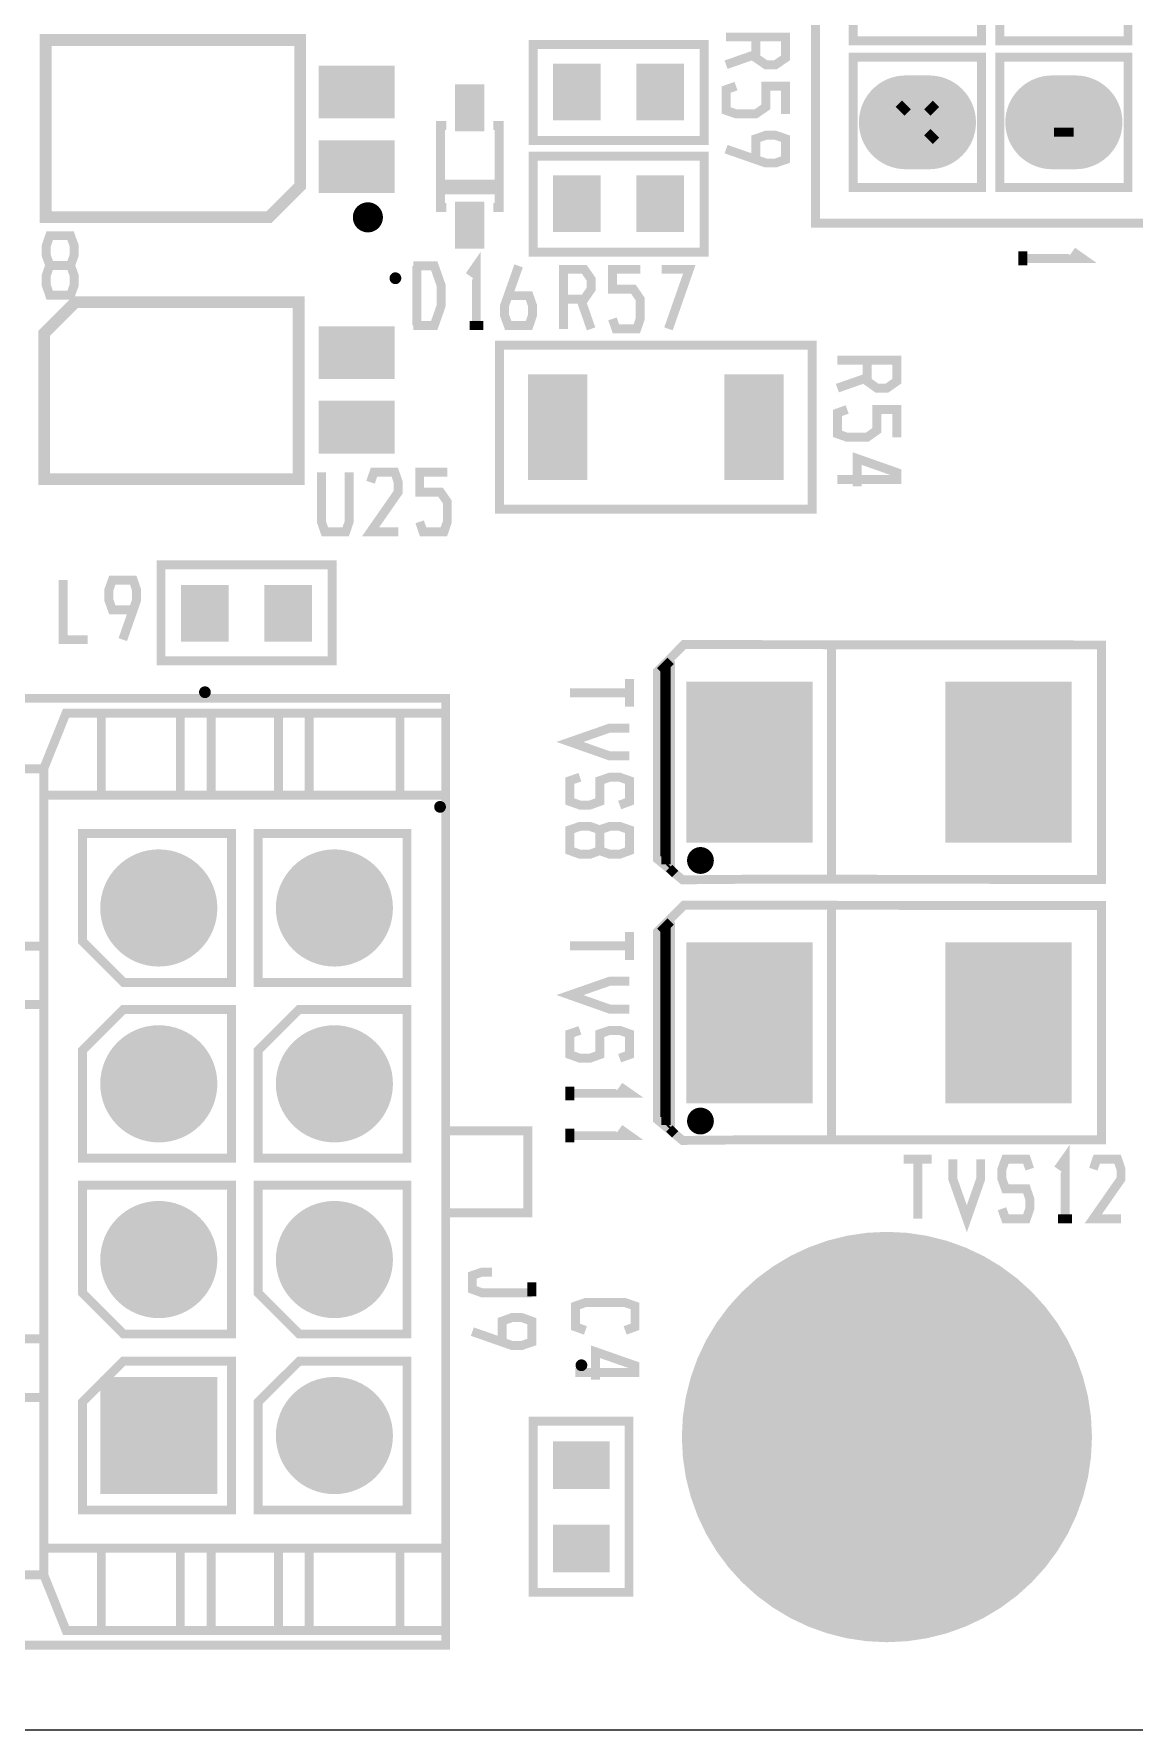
# Model space of a CAD drawing. Extents: x 0 to 115, y 0 to 65.
# Drawn here: x 48.44 to 67.22, y 0 to 28.93 of the extents above; entities that cross this region are included whole.
import ezdxf

# ---------------------------------------------------------------- set-up
doc = ezdxf.new("R2010")
doc.units = 0
doc.header["$MEASUREMENT"] = 0
doc.layers.get('0').update_dxf_attribs({"linetype": 'CONTINUOUS'})
for name, color, linetype in [('22-305-0_DRD', 7, 'CONTINUOUS'), ('22-305-0_SMT', 254, 'CONTINUOUS'), ('22-305-0_SST', 1, 'CONTINUOUS'), ('THRUHOLE_TAP', 12, 'CONTINUOUS')]:
    doc.layers.add(name, color=color, linetype=linetype)

# ---------------------------------------------------------------- blocks, each defined once
blk = doc.blocks.new('RECTANGLE_1')
blk.add_solid([(0.4826, 0.4064), (0.4826, -0.4064), (-0.4826, 0.4064), (-0.4826, -0.4064)])
blk = doc.blocks.new('RECTANGLE_2')
blk.add_solid([(0.4064, 0.4826), (0.4064, -0.4826), (-0.4064, 0.4826), (-0.4064, -0.4826)])
blk = doc.blocks.new('RECTANGLE_5')
blk.add_solid([(0.25019, 0.40005), (0.25019, -0.40005), (-0.25019, 0.40005), (-0.25019, -0.40005)])
blk = doc.blocks.new('ROUND_8')
at = {"const_width": 3.50012}
blk.add_lwpolyline([(-1.75006, 0, 1), (1.75006, 0, 1)], format="xyb", close=True, dxfattribs=at)
blk = doc.blocks.new('OBLONG_16')
at = {"const_width": 1.6002}
blk.add_lwpolyline([(0.19939, 0), (-0.19939, 0)], dxfattribs=at)
at = {"const_width": 0.8001}
for points in [[(-0.59944, 0, 1), (0.20066, 0, 1)], [(-0.20066, 0, 1), (0.59944, 0, 1)]]:
    blk.add_lwpolyline(points, format="xyb", close=True, dxfattribs=at)
blk = doc.blocks.new('ROUND_21')
at = {"const_width": 0.99949}
blk.add_lwpolyline([(-0.499744, 0, 1), (0.499744, 0, 1)], format="xyb", close=True, dxfattribs=at)
blk = doc.blocks.new('SQUARE_25')
blk.add_solid([(0.99949, 0.99949), (0.99949, -0.99949), (-0.99949, 0.99949), (-0.99949, -0.99949)])
blk = doc.blocks.new('RECTANGLE_28')
blk.add_solid([(0.508, 0.9017), (0.508, -0.9017), (-0.508, 0.9017), (-0.508, -0.9017)])
blk = doc.blocks.new('RECTANGLE_29')
blk.add_solid([(1.0795, 1.3716), (1.0795, -1.3716), (-1.0795, 1.3716), (-1.0795, -1.3716)])
blk = doc.blocks.new('RECTANGLE_31')
blk.add_solid([(0.65024, 0.44958), (0.65024, -0.44958), (-0.65024, 0.44958), (-0.65024, -0.44958)])
blk = doc.blocks.new('ROUND_53')
at = {"const_width": 0.10033}
blk.add_lwpolyline([(-0.050164, 0, 1), (0.050164, 0, 1)], format="xyb", close=True, dxfattribs=at)
blk = doc.blocks.new('ROUND_11')
at = {"const_width": 0.59944}
blk.add_lwpolyline([(-0.29972, 0, 1), (0.29972, 0, 1)], format="xyb", close=True, dxfattribs=at)
blk = doc.blocks.new('ROUND_23')
at = {"const_width": 1.75006}
blk.add_lwpolyline([(-0.87503, 0, 1), (0.87503, 0, 1)], format="xyb", close=True, dxfattribs=at)
blk = doc.blocks.new('ROUND_22')
at = {"const_width": 0.54991}
blk.add_lwpolyline([(-0.274954, 0, 1), (0.274954, 0, 1)], format="xyb", close=True, dxfattribs=at)

msp = doc.modelspace()

# ---------------------------------------------------------------- linework, layer by layer
at = {"layer": '22-305-0_DRD'}
msp.add_line((115.16614, 0), (3.175, 0), dxfattribs=at)
at = {"layer": '22-305-0_SST'}
for points, const_width in [([(68.59016, 32.72536), (68.59016, 32.32404), (67.75958, 32.32404), (67.75958, 25.7048), (61.78042, 25.7048), (61.78042, 44.1452), (67.75958, 44.1452), (67.75958, 37.52596), (68.59016, 37.52596), (68.59016, 37.12464), (69.76872, 37.12464), (69.76872, 32.72536), (68.59016, 32.72536), (67.11442, 32.72536), (67.11442, 33.53562)], 0.1524), ([(62.42558, 31.03372), (62.42558, 28.81376), (64.61506, 28.81376), (64.61506, 31.03372), (62.42558, 31.03372)], 0.1524), ([(67.11442, 31.03372), (64.92494, 31.03372), (64.92494, 28.81376), (67.11442, 28.81376), (67.11442, 31.03372)], 0.1524), ([(60.76188, 28.8798), (60.76188, 28.5242), (60.93206, 28.40736), (61.0997, 28.40736), (61.26988, 28.5242), (61.26988, 28.8798), (60.25388, 28.8798)], 0.1524), ([(52.451, 25.8064), (48.641, 25.8064), (48.641, 28.829), (52.9844, 28.829), (52.9844, 26.3398), (52.451, 25.8064)], 0.20066), ([(56.9595, 27.1145), (59.8805, 27.1145), (59.8805, 28.7528), (56.9595, 28.7528), (56.9595, 27.1145)], 0.1524), ([(60.76188, 28.58516), (60.25388, 28.40736)], 0.1524), ([(62.42558, 28.53436), (62.42558, 26.3144), (64.61506, 26.3144), (64.61506, 28.53436), (62.42558, 28.53436)], 0.1524), ([(67.11442, 28.53436), (64.92494, 28.53436), (64.92494, 26.3144), (67.11442, 26.3144), (67.11442, 28.53436)], 0.1524), ([(60.42406, 28.0416), (60.25388, 27.98318), (60.25388, 27.62758), (60.42406, 27.56916), (60.76188, 27.56916), (60.93206, 27.686), (60.93206, 28.0416), (61.26988, 28.0416), (61.26988, 27.56916)], 0.1524), ([(63.20282, 27.10688), (63.83782, 27.10688), (63.83782, 27.74188), (63.20282, 27.74188), (63.20282, 27.10688), (63.35268, 27.25674), (63.68796, 27.25674), (63.68796, 27.59202), (63.35268, 27.59202), (63.35268, 27.25674)], 0.1524), ([(63.20282, 27.74188), (63.35268, 27.59202)], 0.1524), ([(63.83782, 27.74188), (63.68796, 27.59202)], 0.1524), ([(66.18732, 27.59202), (66.33718, 27.74188), (66.33718, 27.10688), (66.18732, 27.25674), (66.18732, 27.59202), (65.85204, 27.59202), (65.70218, 27.74188), (65.70218, 27.10688), (65.85204, 27.25674), (65.85204, 27.59202)], 0.1524), ([(65.70218, 27.74188), (66.33718, 27.74188)], 0.1524), ([(55.48122, 27.3685), (55.37962, 27.3685), (55.37962, 25.9715), (55.48122, 25.9715)], 0.1524), ([(56.27878, 25.9715), (56.38038, 25.9715), (56.38038, 27.3685), (56.27878, 27.3685)], 0.1524), ([(60.76188, 26.78938), (60.76188, 27.14498), (60.93206, 27.2034), (61.0997, 27.2034), (61.26988, 27.14498), (61.26988, 26.78938), (61.0997, 26.73096), (60.93206, 26.73096), (60.25388, 26.96718)], 0.1524), ([(63.83782, 27.10688), (63.68796, 27.25674)], 0.1524), ([(66.18732, 27.25674), (65.85204, 27.25674)], 0.1524), ([(56.9595, 25.2095), (59.8805, 25.2095), (59.8805, 26.8478), (56.9595, 26.8478), (56.9595, 25.2095)], 0.1524), ([(65.70218, 27.10688), (66.33718, 27.10688)], 0.1524), ([(55.37962, 26.27122), (55.37962, 26.37028), (56.38038, 26.37028), (56.38038, 26.27122), (55.37962, 26.27122)], 0.1524), ([(54.06136, 25.96642), (54.06136, 25.6413)], 0.1524), ([(54.19852, 25.97404), (54.19852, 25.63368)], 0.1524), ([(54.31028, 25.86228), (53.96992, 25.86228)], 0.1524), ([(54.30266, 25.72512), (53.97754, 25.72512)], 0.1524), ([(49.06518, 24.98344), (49.12614, 25.15362), (49.12614, 25.32126), (49.06518, 25.49144), (48.70958, 25.49144), (48.65116, 25.32126), (48.65116, 25.15362), (48.70958, 24.98344), (49.06518, 24.98344), (49.12614, 24.81326), (49.12614, 24.64562), (49.06518, 24.47544), (48.70958, 24.47544), (48.65116, 24.64562), (48.65116, 24.81326), (48.70958, 24.98344)], 0.1524), ([(55.99176, 23.95982), (55.99176, 24.97582), (55.87492, 24.80818)], 0.1524), ([(65.32118, 24.98598), (65.32118, 25.2222)], 0.1524), ([(65.32118, 25.10282), (66.33718, 25.10282), (66.167, 25.2222)], 0.1524), ([(54.91734, 23.95982), (55.27294, 23.95982), (55.39232, 24.30018), (55.39232, 24.638), (55.27294, 24.97582), (54.91734, 24.97582)], 0.1524), ([(54.97576, 23.95982), (54.97576, 24.97582)], 0.1524), ([(56.53532, 24.46782), (56.89092, 24.46782), (56.94934, 24.30018), (56.94934, 24.13), (56.89092, 23.95982), (56.53532, 23.95982), (56.47436, 24.13), (56.47436, 24.30018), (56.71312, 24.97582)], 0.1524), ([(57.47766, 24.4094), (57.83326, 24.4094), (57.9501, 24.57958), (57.9501, 24.74976), (57.83326, 24.9174), (57.47766, 24.9174), (57.47766, 23.9014)], 0.1524), ([(58.31586, 24.07158), (58.37428, 23.9014), (58.72988, 23.9014), (58.7883, 24.07158), (58.7883, 24.4094), (58.67146, 24.57958), (58.31586, 24.57958), (58.31586, 24.9174), (58.7883, 24.9174)], 0.1524), ([(59.2709, 23.9014), (59.6265, 24.9174), (59.15406, 24.9174)], 0.1524), ([(49.149, 24.3586), (52.959, 24.3586), (52.959, 21.336), (48.6156, 21.336), (48.6156, 23.8252), (49.149, 24.3586)], 0.20066), ([(57.7723, 24.4094), (57.9501, 23.9014)], 0.1524), ([(56.11114, 23.95982), (55.87492, 23.95982)], 0.1524), ([(56.388, 20.828), (56.388, 23.622), (61.722, 23.622), (61.722, 20.828), (56.388, 20.828)], 0.1524), ([(62.6618, 23.36546), (62.6618, 23.00986), (62.82944, 22.89048), (62.99962, 22.89048), (63.1698, 23.00986), (63.1698, 23.36546), (62.1538, 23.36546)], 0.1524), ([(62.6618, 23.06828), (62.1538, 22.89048)], 0.1524), ([(62.32144, 22.52726), (62.1538, 22.4663), (62.1538, 22.1107), (62.32144, 22.05228), (62.6618, 22.05228), (62.82944, 22.17166), (62.82944, 22.52726), (63.1698, 22.52726), (63.1698, 22.05228)], 0.1524), ([(62.49162, 21.21408), (62.49162, 21.68906), (63.1698, 21.4503), (63.1698, 21.33346), (62.1538, 21.33346)], 0.1524), ([(53.82006, 21.45538), (53.82006, 20.60956), (53.76164, 20.43938), (53.40604, 20.43938), (53.34762, 20.60956), (53.34762, 21.45538)], 0.1524), ([(54.65826, 20.43938), (54.18582, 20.43938), (54.65826, 21.11756), (54.65826, 21.2852), (54.59984, 21.45538), (54.24424, 21.45538), (54.18582, 21.2852)], 0.1524), ([(55.02402, 20.60956), (55.08244, 20.43938), (55.43804, 20.43938), (55.49646, 20.60956), (55.49646, 20.94738), (55.37962, 21.11756), (55.02402, 21.11756), (55.02402, 21.45538), (55.49646, 21.45538)], 0.1524), ([(49.35474, 18.60042), (48.94072, 18.60042), (48.94072, 19.61642)], 0.1524), ([(50.13452, 19.10842), (49.77892, 19.10842), (49.71796, 19.27606), (49.71796, 19.44624), (49.77892, 19.61642), (50.13452, 19.61642), (50.19294, 19.44624), (50.19294, 19.27606), (49.95672, 18.60042)], 0.1524), ([(53.5305, 19.8755), (50.6095, 19.8755), (50.6095, 18.2372), (53.5305, 18.2372), (53.5305, 19.8755)], 0.1524), ([(60.67044, 14.51356), (65.024, 14.51102), (66.6623, 14.51102), (66.6623, 18.50898), (59.5376, 18.5166), (59.0804, 18.0594), (59.0804, 14.859), (59.5122, 14.5034), (60.67044, 14.51356)], 0.1524), ([(62.0522, 14.5542), (62.0522, 18.4912)], 0.1524), ([(59.309, 18.2372), (59.1312, 18.0594)], 0.1524), ([(59.2328, 18.161), (59.2328, 14.77518)], 0.1524), ([(59.309, 18.2372), (59.309, 14.732)], 0.1524), ([(58.60542, 17.45488), (58.60542, 17.92986)], 0.1524), ([(59.1312, 18.0594), (59.1312, 14.859), (59.2836, 14.732), (59.3344, 14.6558), (59.3852, 14.605)], 0.1524), ([(59.309, 17.99844), (59.1312, 17.99844)], 0.1524), ([(59.309, 18.1356), (59.2074, 18.1356)], 0.1524), ([(48.61052, 16.39824), (48.09998, 16.39824), (48.09998, 17.59966), (55.46852, 17.59966), (55.46852, 17.3482)], 0.1524), ([(57.58942, 17.69364), (58.60542, 17.69364)], 0.1524), ([(59.309, 17.86128), (59.1312, 17.86128)], 0.1524), ([(59.309, 17.72412), (59.1312, 17.72412)], 0.1524), ([(59.309, 17.58696), (59.1312, 17.58696)], 0.1524), ([(49.59096, 15.94866), (48.61052, 15.94866), (48.61052, 16.39824), (48.61052, 16.4084), (48.98898, 17.3482), (49.59096, 17.3482), (49.59096, 15.94866), (54.68874, 15.94866), (54.68874, 17.3482), (53.13934, 17.3482), (53.13934, 15.94866)], 0.1524), ([(49.59096, 17.3482), (50.9397, 17.3482), (51.46548, 17.3482), (51.46548, 15.94866)], 0.1524), ([(50.9397, 15.94866), (50.9397, 17.3482)], 0.1524), ([(51.46548, 17.3482), (52.61356, 17.3482), (52.61356, 15.94866)], 0.1524), ([(52.61356, 17.3482), (53.13934, 17.3482)], 0.1524), ([(54.68874, 15.94866), (55.46852, 15.94866), (55.46852, 17.3482), (54.68874, 17.3482)], 0.1524), ([(59.309, 17.4498), (59.1312, 17.4498)], 0.1524), ([(59.309, 17.31264), (59.1312, 17.31264)], 0.1524), ([(58.60542, 16.61668), (58.2676, 16.61668), (57.58942, 16.85544), (58.2676, 17.09166), (58.60542, 17.09166)], 0.1524), ([(59.309, 17.17548), (59.1312, 17.17548)], 0.1524), ([(59.309, 17.03832), (59.1312, 17.03832)], 0.1524), ([(59.309, 16.90116), (59.1312, 16.90116)], 0.1524), ([(59.309, 16.764), (59.1312, 16.764)], 0.1524), ([(59.309, 16.62684), (59.1312, 16.62684)], 0.1524), ([(59.309, 16.48968), (59.1312, 16.48968)], 0.1524), ([(58.43778, 15.77848), (58.60542, 15.83944), (58.60542, 16.19504), (58.43778, 16.25346), (58.2676, 16.25346), (58.09742, 16.19504), (58.09742, 15.83944), (57.92978, 15.77848), (57.7596, 15.77848), (57.58942, 15.83944), (57.58942, 16.19504), (57.7596, 16.25346)], 0.1524), ([(59.309, 16.35252), (59.1312, 16.35252)], 0.1524), ([(59.309, 16.21536), (59.1312, 16.21536)], 0.1524), ([(48.61052, 13.3731), (48.61052, 15.94866)], 0.1524), ([(55.46852, 10.2235), (56.8706, 10.2235), (56.8706, 8.82396), (55.46852, 8.82396), (55.46852, 10.2235), (55.46852, 15.94866)], 0.1524), ([(59.309, 16.0782), (59.1312, 16.0782)], 0.1524), ([(59.309, 15.94104), (59.1312, 15.94104)], 0.1524), ([(59.309, 15.80388), (59.1312, 15.80388)], 0.1524), ([(59.309, 15.66672), (59.1312, 15.66672)], 0.1524), ([(51.81092, 12.75334), (51.81092, 15.29334), (49.27092, 15.29334), (49.27092, 13.45438), (49.96942, 12.75334), (51.81092, 12.75334)], 0.1524), ([(52.26812, 15.29334), (52.26812, 12.75334), (54.80812, 12.75334), (54.80812, 15.29334), (52.26812, 15.29334)], 0.1524), ([(58.09742, 15.00124), (58.2676, 14.94028), (58.43778, 14.94028), (58.60542, 15.00124), (58.60542, 15.35684), (58.43778, 15.41526), (58.2676, 15.41526), (58.09742, 15.35684), (58.09742, 15.00124), (57.92978, 14.94028), (57.7596, 14.94028), (57.58942, 15.00124), (57.58942, 15.35684), (57.7596, 15.41526), (57.92978, 15.41526), (58.09742, 15.35684)], 0.1524), ([(59.309, 15.52956), (59.1312, 15.52956)], 0.1524), ([(59.309, 15.3924), (59.1312, 15.3924)], 0.1524), ([(59.309, 15.25524), (59.1312, 15.25524)], 0.1524), ([(59.309, 15.11808), (59.1312, 15.11808)], 0.1524), ([(59.309, 14.98092), (59.1312, 14.98092)], 0.1524), ([(59.7662, 14.97584), (59.7662, 14.68882)], 0.1524), ([(59.309, 14.84376), (59.14898, 14.84376)], 0.1524), ([(59.309, 14.732), (59.2836, 14.7066)], 0.1524), ([(59.2836, 14.7066), (59.3852, 14.605)], 0.1524), ([(59.95924, 14.7828), (59.67222, 14.7828)], 0.1524), ([(59.94146, 14.91996), (59.69, 14.91996)], 0.1524), ([(59.90336, 14.95806), (59.90336, 14.7066)], 0.1524), ([(50.25136, 13.7033), (50.89144, 13.7033), (50.89144, 14.34338), (50.25136, 14.34338), (50.25136, 13.7033)], 0.1524), ([(53.88864, 13.7033), (53.88864, 14.34338), (53.24856, 14.34338), (53.24856, 13.7033), (53.88864, 13.7033)], 0.1524), ([(60.67044, 10.06856), (65.024, 10.06602), (66.6623, 10.06602), (66.6623, 14.06398), (59.5376, 14.0716), (59.0804, 13.6144), (59.0804, 10.414), (59.5122, 10.0584), (60.67044, 10.06856)], 0.1524), ([(62.0522, 10.1092), (62.0522, 14.0462)], 0.1524), ([(58.60542, 13.13688), (58.60542, 13.61186)], 0.1524), ([(59.309, 13.7922), (59.1312, 13.6144)], 0.1524), ([(59.1312, 13.6144), (59.1312, 10.414), (59.2836, 10.287), (59.3344, 10.2108), (59.3852, 10.16)], 0.1524), ([(59.309, 13.55344), (59.1312, 13.55344)], 0.1524), ([(59.309, 13.6906), (59.2074, 13.6906)], 0.1524), ([(59.2328, 13.716), (59.2328, 10.33018)], 0.1524), ([(59.309, 13.7922), (59.309, 10.287)], 0.1524), ([(48.61052, 12.37488), (48.09998, 12.37488), (48.09998, 13.3731), (48.61052, 13.3731), (48.61052, 12.37488), (48.61052, 6.67512), (48.61052, 5.67436), (48.61052, 3.10134), (49.59096, 3.10134), (54.68874, 3.10134), (54.68874, 1.69926), (53.13934, 1.69926), (52.61356, 1.69926), (51.46548, 1.69926), (50.9397, 1.69926), (50.9397, 3.10134)], 0.1524), ([(57.58942, 13.37564), (58.60542, 13.37564)], 0.1524), ([(59.309, 13.41628), (59.1312, 13.41628)], 0.1524), ([(59.309, 13.27912), (59.1312, 13.27912)], 0.1524), ([(59.309, 13.14196), (59.1312, 13.14196)], 0.1524), ([(59.309, 13.0048), (59.1312, 13.0048)], 0.1524), ([(58.60542, 12.29868), (58.2676, 12.29868), (57.58942, 12.53744), (58.2676, 12.77366), (58.60542, 12.77366)], 0.1524), ([(59.309, 12.86764), (59.1312, 12.86764)], 0.1524), ([(59.309, 12.73048), (59.1312, 12.73048)], 0.1524), ([(59.309, 12.59332), (59.1312, 12.59332)], 0.1524), ([(59.309, 12.45616), (59.1312, 12.45616)], 0.1524), ([(49.27092, 9.7536), (51.81092, 9.7536), (51.81092, 12.2936), (49.96942, 12.2936), (49.27092, 11.5951), (49.27092, 9.7536)], 0.1524), ([(52.26812, 11.5951), (52.26812, 9.7536), (54.80812, 9.7536), (54.80812, 12.2936), (52.96916, 12.2936), (52.26812, 11.5951)], 0.1524), ([(59.309, 12.319), (59.1312, 12.319)], 0.1524), ([(59.309, 12.18184), (59.1312, 12.18184)], 0.1524), ([(58.43778, 11.46048), (58.60542, 11.52144), (58.60542, 11.87704), (58.43778, 11.93546), (58.2676, 11.93546), (58.09742, 11.87704), (58.09742, 11.52144), (57.92978, 11.46048), (57.7596, 11.46048), (57.58942, 11.52144), (57.58942, 11.87704), (57.7596, 11.93546)], 0.1524), ([(59.309, 12.04468), (59.1312, 12.04468)], 0.1524), ([(59.309, 11.90752), (59.1312, 11.90752)], 0.1524), ([(59.309, 11.77036), (59.1312, 11.77036)], 0.1524), ([(59.309, 11.6332), (59.1312, 11.6332)], 0.1524), ([(50.25136, 11.34364), (50.25136, 10.70356), (50.89144, 10.70356), (50.89144, 11.34364), (50.25136, 11.34364)], 0.1524), ([(53.24856, 10.70356), (53.88864, 10.70356), (53.88864, 11.34364), (53.24856, 11.34364), (53.24856, 10.70356)], 0.1524), ([(59.309, 11.49604), (59.1312, 11.49604)], 0.1524), ([(59.309, 11.35888), (59.1312, 11.35888)], 0.1524), ([(59.309, 11.22172), (59.1312, 11.22172)], 0.1524), ([(57.58942, 10.74166), (57.58942, 10.97788)], 0.1524), ([(57.58942, 10.86104), (58.60542, 10.86104), (58.43778, 10.97788)], 0.1524), ([(59.309, 11.08456), (59.1312, 11.08456)], 0.1524), ([(59.309, 10.9474), (59.1312, 10.9474)], 0.1524), ([(59.309, 10.81024), (59.1312, 10.81024)], 0.1524), ([(59.309, 10.67308), (59.1312, 10.67308)], 0.1524), ([(59.309, 10.53592), (59.1312, 10.53592)], 0.1524), ([(59.309, 10.39876), (59.14898, 10.39876)], 0.1524), ([(59.94146, 10.47496), (59.69, 10.47496)], 0.1524), ([(59.7662, 10.53084), (59.7662, 10.24382)], 0.1524), ([(59.90336, 10.51306), (59.90336, 10.2616)], 0.1524), ([(57.58942, 10.02284), (57.58942, 10.25906)], 0.1524), ([(57.58942, 10.13968), (58.60542, 10.13968), (58.43778, 10.25906)], 0.1524), ([(59.309, 10.287), (59.2836, 10.2616)], 0.1524), ([(59.2836, 10.2616), (59.3852, 10.16)], 0.1524), ([(59.95924, 10.3378), (59.67222, 10.3378)], 0.1524), ([(66.04, 8.72236), (66.04, 9.73836), (65.92062, 9.56818)], 0.1524), ([(63.76162, 9.73836), (63.28664, 9.73836)], 0.1524), ([(63.5254, 8.72236), (63.5254, 9.73836)], 0.1524), ([(64.59982, 9.73836), (64.59982, 9.40054), (64.3636, 8.72236), (64.12484, 9.40054), (64.12484, 9.73836)], 0.1524), ([(65.43802, 9.56818), (65.3796, 9.73836), (65.024, 9.73836), (64.96304, 9.56818), (64.96304, 9.40054), (65.024, 9.23036), (65.3796, 9.23036), (65.43802, 9.06018), (65.43802, 8.89254), (65.3796, 8.72236), (65.024, 8.72236), (64.96304, 8.89254)], 0.1524), ([(66.99504, 8.72236), (66.5226, 8.72236), (66.99504, 9.40054), (66.99504, 9.56818), (66.93662, 9.73836), (66.58102, 9.73836), (66.5226, 9.56818)], 0.1524), ([(51.81092, 6.7564), (51.81092, 9.2964), (49.27092, 9.2964), (49.27092, 7.4549), (49.96942, 6.7564), (51.81092, 6.7564)], 0.1524), ([(54.80812, 6.7564), (54.80812, 9.2964), (52.26812, 9.2964), (52.26812, 7.4549), (52.96916, 6.7564), (54.80812, 6.7564)], 0.1524), ([(55.46852, 1.69926), (55.46852, 3.10134), (55.46852, 8.82396)], 0.1524), ([(66.15684, 8.72236), (65.92062, 8.72236)], 0.1524), ([(50.25136, 8.34644), (50.25136, 7.70636), (50.89144, 7.70636), (50.89144, 8.34644), (50.25136, 8.34644)], 0.1524), ([(53.24856, 7.70636), (53.88864, 7.70636), (53.88864, 8.34644), (53.24856, 8.34644), (53.24856, 7.70636)], 0.1524), ([(56.261, 7.81304), (56.09082, 7.81304), (55.92318, 7.75462), (55.92318, 7.5184), (56.09082, 7.45744), (56.93918, 7.45744)], 0.1524), ([(56.93918, 7.39902), (56.93918, 7.63524)], 0.1524), ([(57.85358, 6.81736), (57.6834, 6.87832), (57.6834, 7.23392), (57.85358, 7.29234), (58.53176, 7.29234), (58.6994, 7.23392), (58.6994, 6.87832), (58.53176, 6.81736)], 0.1524), ([(56.43118, 6.61924), (56.43118, 6.97484), (56.59882, 7.0358), (56.769, 7.0358), (56.93918, 6.97484), (56.93918, 6.61924), (56.769, 6.56082), (56.59882, 6.56082), (55.92318, 6.79704)], 0.1524), ([(48.61052, 5.67436), (48.09998, 5.67436), (48.09998, 6.67512), (48.61052, 6.67512)], 0.1524), ([(49.27092, 3.75412), (51.81092, 3.75412), (51.81092, 6.29412), (49.96942, 6.29412), (49.27092, 5.59562), (49.27092, 3.75412)], 0.1524), ([(52.26812, 3.75412), (54.80812, 3.75412), (54.80812, 6.29412), (52.96916, 6.29412), (52.26812, 5.59562), (52.26812, 3.75412)], 0.1524), ([(58.02376, 5.97916), (58.02376, 6.45414), (58.6994, 6.21792), (58.6994, 6.09854), (57.6834, 6.09854)], 0.1524), ([(50.25136, 5.34416), (50.25136, 4.70408), (50.89144, 4.70408), (50.89144, 5.34416), (50.25136, 5.34416)], 0.1524), ([(53.24856, 5.34416), (53.24856, 4.70408), (53.88864, 4.70408), (53.88864, 5.34416), (53.24856, 5.34416)], 0.1524), ([(56.9595, 5.2705), (56.9595, 2.3495), (58.5978, 2.3495), (58.5978, 5.2705), (56.9595, 5.2705)], 0.1524), ([(48.61052, 3.10134), (48.61052, 2.64922), (48.09998, 2.64922), (48.09998, 1.45034), (55.46852, 1.45034), (55.46852, 1.69926), (54.68874, 1.69926)], 0.1524), ([(49.59096, 1.69926), (49.59096, 3.10134)], 0.1524), ([(51.46548, 1.69926), (51.46548, 3.10134)], 0.1524), ([(52.61356, 3.10134), (52.61356, 1.69926)], 0.1524), ([(53.13934, 3.10134), (53.13934, 1.69926)], 0.1524), ([(55.46852, 3.10134), (54.68874, 3.10134)], 0.1524), ([(48.61052, 2.64922), (48.61052, 2.6416), (48.98898, 1.69926), (49.59096, 1.69926), (50.9397, 1.69926)], 0.1524)]:
    msp.add_lwpolyline(points, dxfattribs=dict(at, const_width=const_width))
at = {"layer": '22-305-0_SST', "const_width": 0.1524}
for points in [[(54.1401, 25.9842, 0.4142136), (53.95976, 25.80386)], [(54.32044, 25.80386, 0.4142136), (54.1401, 25.9842)], [(53.95976, 25.80386, 0.4142136), (54.1401, 25.62352)], [(54.1401, 25.62352, 0.4142136), (54.32044, 25.80386)], [(59.817, 14.986, 0.4142136), (59.6646, 14.8336)], [(59.9694, 14.8336, 0.4142136), (59.817, 14.986)], [(59.6646, 14.8336, 0.4142136), (59.817, 14.6812)], [(59.817, 14.6812, 0.4142136), (59.9694, 14.8336)], [(59.817, 10.541, 0.4142136), (59.6646, 10.3886)], [(59.6646, 10.3886, 0.4142136), (59.817, 10.2362)], [(59.9694, 10.3886, 0.4142136), (59.817, 10.541)], [(59.817, 10.2362, 0.4142136), (59.9694, 10.3886)]]:
    msp.add_lwpolyline(points, format="xyb", dxfattribs=at)

# ---------------------------------------------------------------- block references
at = {"layer": '22-305-0_SMT'}
for name, p in [('RECTANGLE_31', (53.9496, 27.94)), ('RECTANGLE_2', (57.7088, 27.94)), ('RECTANGLE_2', (59.1312, 27.94)), ('RECTANGLE_5', (55.88, 27.67076)), ('OBLONG_16', (63.52032, 27.42438)), ('OBLONG_16', (66.01968, 27.42438)), ('RECTANGLE_31', (53.9496, 26.67)), ('RECTANGLE_2', (57.7088, 26.035)), ('RECTANGLE_2', (59.1312, 26.035)), ('RECTANGLE_5', (55.88, 25.66924)), ('RECTANGLE_31', (53.9496, 23.495)), ('RECTANGLE_28', (57.3786, 22.225)), ('RECTANGLE_28', (60.7314, 22.225)), ('RECTANGLE_31', (53.9496, 22.225)), ('RECTANGLE_2', (51.3588, 19.05)), ('RECTANGLE_2', (52.7812, 19.05)), ('RECTANGLE_29', (60.6552, 16.51)), ('RECTANGLE_29', (65.0748, 16.51)), ('ROUND_21', (50.5714, 14.02334)), ('ROUND_21', (53.5686, 14.02334)), ('RECTANGLE_29', (60.6552, 12.065)), ('RECTANGLE_29', (65.0748, 12.065)), ('ROUND_21', (50.5714, 11.0236)), ('ROUND_21', (53.5686, 11.0236)), ('ROUND_21', (50.5714, 8.0264)), ('ROUND_21', (53.5686, 8.0264)), ('ROUND_8', (62.99962, 4.99872)), ('SQUARE_25', (50.5714, 5.02412)), ('ROUND_21', (53.5686, 5.02412)), ('RECTANGLE_1', (57.785, 4.5212)), ('RECTANGLE_1', (57.785, 3.0988))]:
    msp.add_blockref(name, p, dxfattribs=at)
at = {"layer": 'THRUHOLE_TAP'}
for name, p in [('ROUND_11', (63.52032, 27.42438)), ('ROUND_11', (66.01968, 27.42438)), ('ROUND_53', (54.61, 24.765)), ('ROUND_53', (51.3588, 17.7038)), ('ROUND_53', (55.372, 15.748)), ('ROUND_22', (50.5714, 14.02334)), ('ROUND_22', (53.5686, 14.02334)), ('ROUND_22', (50.5714, 11.0236)), ('ROUND_22', (53.5686, 11.0236)), ('ROUND_22', (50.5714, 8.0264)), ('ROUND_22', (53.5686, 8.0264)), ('ROUND_23', (62.99962, 4.99872)), ('ROUND_53', (57.785, 6.223)), ('ROUND_22', (50.5714, 5.02412)), ('ROUND_22', (53.5686, 5.02412))]:
    msp.add_blockref(name, p, dxfattribs=at)

doc.saveas('drawing.dxf')
